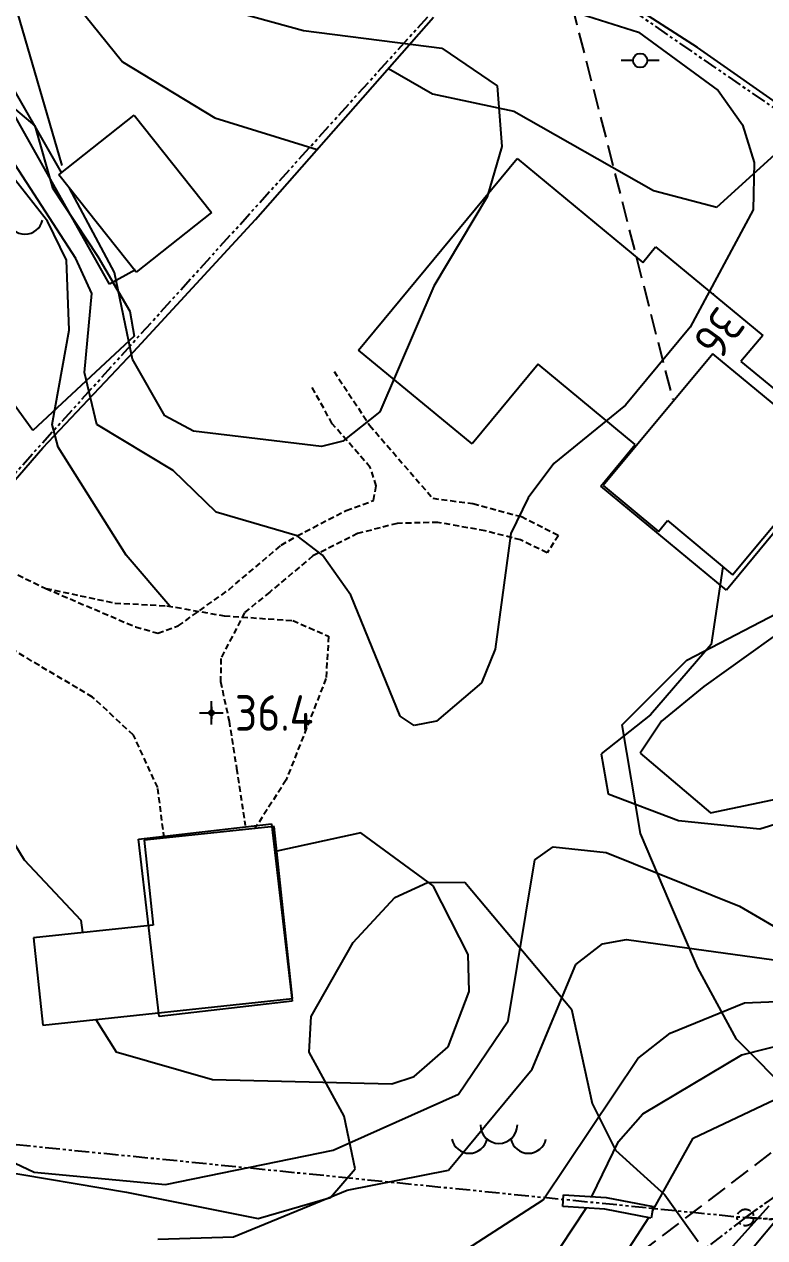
# Model space of a CAD drawing. Header units: metres. Extents: x 139929 to 142176, y 6401995 to 6404420.
# Drawn here: x 140550.2 to 140581.7, y 6402327.8 to 6402379.3 of the extents above; entities that cross this region are included whole.
import ezdxf
from ezdxf.enums import TextEntityAlignment as Align

# ---------------------------------------------------------------- set-up
doc = ezdxf.new("R2010")
doc.units = ezdxf.units.M
doc.header["$LTSCALE"] = 0.5
for name, pattern in [('DASHED', [0.75, 0.5, -0.25]), ('DGN Style 3', [2.464518, 1.76037, -0.704148]), ('HAECK', [0]), ('PHANTOM', [2.5, 1.25, -0.25, 0.25, -0.25, 0.25, -0.25])]:
    doc.linetypes.add(name, pattern=pattern)
doc.layers.get('0').update_dxf_attribs({"color": 1})
doc.layers.add('LM_GRÄNSPUNKT_TEXT_NY', color=94, linetype='Continuous', lineweight=25)
for name, color, linetype in [('M-BEF-BELYSNINGSSTOLPE', 4, 'Continuous'), ('M-BEF-BYGGNAD', 3, 'Continuous'), ('M-BEF-HÄCK', 7, 'Continuous'), ('M-BEF-MARKLINJE', 4, 'Continuous'), ('M-BEF-MUR', 4, 'Continuous'), ('M-BEF-NIVÅ', 4, 'Continuous'), ('M-BEF-NIVÅKURVA-PRIMÄR-0.5M', 12, 'Continuous'), ('M-BEF-NIVÅKURVA-PRIMÄR-1.0M', 12, 'Continuous'), ('M-BEF-STAKET', 4, 'STAKET'), ('M-BEF-TELE-INFO', 4, 'Continuous'), ('M-BEF-VÄGKANT', 1, 'DASHED'), ('M-BEF-VÄGKANTSTÖD', 1, 'Continuous'), ('M-GR-FASTIGHETSGRÄNS', 3, 'PHANTOM')]:
    doc.layers.add(name, color=color, linetype=linetype)
doc.styles.add('ISO', font='iso.shx', dxfattribs={"height": 2.5})
doc.styles.add('ITALICC', font='italicc', dxfattribs={"oblique": 10})
doc.linetypes.add('STAKET', pattern='A,7,[134,morastr.shx,S=0.8,R=0,X=0,Y=0],0.6,[134,morastr.shx,S=0.8,R=0,X=0,Y=0],1', length=8.6)

# ---------------------------------------------------------------- blocks, each defined once
blk = doc.blocks.new('PRI_L_ALLM')
for points in [[(-0.3, 0, 0), (-0.8, 0, 0)], [(0.8, 0, 0), (0.3, 0, 0)]]:
    blk.add_polyline3d(points)
blk.add_circle((0, 0), 0.3)
blk = doc.blocks.new('PRI_M_BERG')
for centre, radius, start, end in [((0, 0.867), 0.784, 180, 0), ((-1.252, 0.43), 0.765, 192.2902, 347.7098), ((1.252, 0.43), 0.765, 192.2902, 347.7098)]:
    blk.add_arc(centre, radius, start, end)
blk = doc.blocks.new('PRI_NIVÅ_HÖJDPUNKT_ISM')
at = {"color": 7}
for p, q in [((-0.25, 0), (0.25, 0)), ((0, 0.25), (0, -0.25))]:
    blk.add_line(p, q, dxfattribs=at)
blk = doc.blocks.new('LIGGARPUNKT')
blk.add_circle((0, 0), 0.35)
at = {"layer": 'LM_GRÄNSPUNKT_TEXT_NY', "style": 'ITALICC', "oblique": 10}
blk.add_attdef('PUNKTBETECKNING', (0.5, -0.35), '', height=0.7, dxfattribs=at)
blk = doc.blocks.new('SPWDEF')
at = {"color": 0, "linetype": 'Continuous'}
for p, q in [((-1, 0), (1, 0)), ((0, -1), (0, 1))]:
    blk.add_line(p, q, dxfattribs=at)
blk.add_circle((0, 0), 0.2)
blk = doc.blocks.new('PRI_NIVÅ_HÖJDPKT')
at = {"color": 0, "linetype": 'Continuous', "lineweight": -3}
blk.add_circle((183, 184), 0.0005, dxfattribs=at)

msp = doc.modelspace()

# ---------------------------------------------------------------- linework, layer by layer
at = {"layer": 'M-BEF-BYGGNAD'}
for p, q in [((140551.697, 6402372.891), (140554.897, 6402375.422)), ((140551.697, 6402372.891), (140554.897, 6402375.422)), ((140554.897, 6402375.422), (140558.175, 6402371.279)), ((140554.897, 6402375.422), (140558.175, 6402371.279)), ((140564.423, 6402365.448), (140571.151, 6402373.583)), ((140571.151, 6402373.583), (140576.487, 6402369.171)), ((140554.975, 6402368.748), (140551.697, 6402372.891)), ((140554.975, 6402368.748), (140551.697, 6402372.891)), ((140558.175, 6402371.279), (140554.975, 6402368.748)), ((140558.175, 6402371.279), (140554.975, 6402368.748)), ((140576.487, 6402369.171), (140577.031, 6402369.829)), ((140577.031, 6402369.829), (140581.573, 6402366.073)), ((140581.573, 6402366.073), (140580.652, 6402364.959)), ((140569.236, 6402361.468), (140564.423, 6402365.448)), ((140572.039, 6402364.857), (140569.236, 6402361.468)), ((140576.166, 6402361.444), (140572.039, 6402364.857)), ((140579.462, 6402365.295), (140574.809, 6402359.7)), ((140584.569, 6402361.049), (140579.462, 6402365.295)), ((140580.652, 6402364.959), (140585.047, 6402361.325)), ((140574.705, 6402359.678), (140576.166, 6402361.444)), ((140585.047, 6402361.325), (140580.038, 6402355.268)), ((140580.299, 6402355.915), (140584.569, 6402361.049)), ((140580.038, 6402355.268), (140574.705, 6402359.678)), ((140574.809, 6402359.7), (140577.152, 6402357.752)), ((140577.152, 6402357.752), (140577.536, 6402358.213)), ((140577.536, 6402358.213), (140580.299, 6402355.915)), ((140555.077, 6402344.691), (140560.724, 6402345.354)), ((140560.724, 6402345.354), (140561.607, 6402337.83)), ((140560.837, 6402345.239), (140555.32, 6402344.649)), ((140561.616, 6402337.943), (140560.837, 6402345.239)), ((140555.96, 6402337.167), (140555.077, 6402344.691)), ((140555.32, 6402344.649), (140555.704, 6402341.052)), ((140555.704, 6402341.052), (140550.626, 6402340.508)), ((140550.626, 6402340.508), (140551.022, 6402336.809)), ((140551.022, 6402336.809), (140561.616, 6402337.943)), ((140561.607, 6402337.83), (140555.96, 6402337.167))]:
    msp.add_line(p, q, dxfattribs=at)
at = {"layer": 'M-BEF-HÄCK', "color": 1, "linetype": 'HAECK', "lineweight": -3}
for p, q in [((140578.803, 6402378.291), (140570.894, 6402383.37)), ((140586.017, 6402373.239), (140578.803, 6402378.291))]:
    msp.add_line(p, q, dxfattribs=at)
at = {"layer": 'M-BEF-HÄCK', "lineweight": -3}
for p, q in [((140578.803, 6402378.291), (140570.894, 6402383.37)), ((140586.017, 6402373.239), (140578.803, 6402378.291))]:
    msp.add_line(p, q, dxfattribs=at)
at = {"layer": 'M-BEF-MARKLINJE'}
for p, q in [((140551.624, 6402381.13, 35.287), (140554.397, 6402377.678, 35.415)), ((140554.397, 6402377.678, 35.415), (140558.323, 6402375.309, 35.387)), ((140565.689, 6402377.399, 35.458), (140567.557, 6402376.315, 35.549)), ((140548.726, 6402376.608, 35.404), (140550.687, 6402374.958, 35.29)), ((140567.557, 6402376.315, 35.549), (140571.012, 6402375.587, 35.648)), ((140558.323, 6402375.309, 35.387), (140562.663, 6402373.966, 35.358)), ((140571.012, 6402375.587, 35.648), (140576.938, 6402372.225, 35.975)), ((140550.687, 6402374.958, 35.29), (140551.429, 6402372.335, 35.404)), ((140579.625, 6402371.51, 35.932), (140583.478, 6402375.017, 36.359)), ((140551.429, 6402372.335, 35.404), (140553.352, 6402369.416, 35.418)), ((140576.938, 6402372.225, 35.975), (140579.625, 6402371.51, 35.932)), ((140553.352, 6402369.416, 35.418), (140554.71, 6402367.104, 35.418)), ((140554.71, 6402367.104, 35.418), (140554.898, 6402366.032, 35.375)), ((140554.898, 6402366.032, 35.375), (140550.589, 6402362.034, 36.555)), ((140550.589, 6402362.034, 36.555), (140548.292, 6402365.204, 36.683)), ((140578.358, 6402352.297, 36.538), (140585.466, 6402355.989, 36.936)), ((140575.615, 6402349.548, 36.282), (140578.358, 6402352.297, 36.538)), ((140576.387, 6402344.943, 36.211), (140575.615, 6402349.548, 36.282)), ((140577.628, 6402342.015, 35.742), (140576.387, 6402344.943, 36.211)), ((140565.956, 6402342.22, 36.404), (140567.346, 6402342.856, 36.419)), ((140567.346, 6402342.856, 36.419), (140568.929, 6402342.871, 36.092)), ((140568.929, 6402342.871, 36.092), (140573.465, 6402337.482, 35.111)), ((140564.191, 6402340.31, 36.333), (140565.956, 6402342.22, 36.404)), ((140578.814, 6402339.234, 35.316), (140577.628, 6402342.015, 35.742)), ((140562.414, 6402337.175, 36.291), (140564.191, 6402340.31, 36.333)), ((140580.461, 6402336.215, 33.809), (140578.814, 6402339.234, 35.316)), ((140562.323, 6402335.656, 36.234), (140562.414, 6402337.175, 36.291)), ((140573.465, 6402337.482, 35.111), (140574.331, 6402333.48, 34.045)), ((140583.133, 6402333.51, 32.999), (140580.461, 6402336.215, 33.809)), ((140563.812, 6402332.942, 35.992), (140562.323, 6402335.656, 36.234)), ((140574.331, 6402333.48, 34.045), (140575.328, 6402331.504, 33.619)), ((140564.271, 6402330.714, 35.694), (140563.812, 6402332.942, 35.992)), ((140575.328, 6402331.504, 33.619), (140577.42, 6402329.609, 32.951)), ((140548.578, 6402330.735, 35.907), (140554.573, 6402329.724, 35.836)), ((140563.236, 6402329.49, 35.523), (140564.271, 6402330.714, 35.694)), ((140554.573, 6402329.724, 35.836), (140560.155, 6402328.603, 35.481)), ((140560.155, 6402328.603, 35.481), (140563.236, 6402329.49, 35.523)), ((140577.42, 6402329.609, 32.951), (140578.834, 6402327.624, 32.496))]:
    msp.add_line(p, q, dxfattribs=at)
at = {"layer": 'M-BEF-MARKLINJE', "lineweight": -3}
for p, q in [((140551.624, 6402381.13), (140554.397, 6402377.678)), ((140554.397, 6402377.678), (140558.323, 6402375.309)), ((140565.689, 6402377.399), (140567.557, 6402376.315)), ((140567.557, 6402376.315), (140571.012, 6402375.587)), ((140558.323, 6402375.309), (140562.663, 6402373.966)), ((140571.012, 6402375.587), (140576.938, 6402372.225)), ((140579.625, 6402371.51), (140583.478, 6402375.017)), ((140576.938, 6402372.225), (140579.625, 6402371.51)), ((140553.98, 6402368.347), (140554.71, 6402367.104)), ((140554.71, 6402367.104), (140554.898, 6402366.032)), ((140554.898, 6402366.032), (140550.589, 6402362.034)), ((140550.589, 6402362.034), (140548.292, 6402365.204)), ((140578.358, 6402352.297), (140585.466, 6402355.989)), ((140575.615, 6402349.548), (140578.358, 6402352.297)), ((140576.387, 6402344.943), (140575.615, 6402349.548)), ((140577.628, 6402342.015), (140576.387, 6402344.943)), ((140565.956, 6402342.22), (140567.346, 6402342.856)), ((140567.346, 6402342.856), (140568.929, 6402342.871)), ((140568.929, 6402342.871), (140573.465, 6402337.482)), ((140564.191, 6402340.31), (140565.956, 6402342.22)), ((140578.814, 6402339.234), (140577.628, 6402342.015)), ((140562.414, 6402337.175), (140564.191, 6402340.31)), ((140580.461, 6402336.215), (140578.814, 6402339.234)), ((140562.323, 6402335.656), (140562.414, 6402337.175)), ((140573.465, 6402337.482), (140574.331, 6402333.48)), ((140583.133, 6402333.51), (140580.461, 6402336.215)), ((140563.812, 6402332.942), (140562.323, 6402335.656)), ((140574.331, 6402333.48), (140575.328, 6402331.504)), ((140564.271, 6402330.714), (140563.812, 6402332.942)), ((140575.328, 6402331.504), (140577.42, 6402329.609)), ((140548.578, 6402330.735), (140554.573, 6402329.724)), ((140563.236, 6402329.49), (140564.271, 6402330.714)), ((140554.573, 6402329.724), (140560.155, 6402328.603)), ((140560.155, 6402328.603), (140563.236, 6402329.49)), ((140577.42, 6402329.609), (140578.834, 6402327.624))]:
    msp.add_line(p, q, dxfattribs=at)
at = {"layer": 'M-BEF-MUR'}
for p, q in [((140573.084, 6402329.111), (140573.116, 6402329.609)), ((140573.116, 6402329.609), (140574.934, 6402329.492)), ((140574.934, 6402329.492), (140576.931, 6402329.113)), ((140574.871, 6402328.994), (140573.084, 6402329.111)), ((140576.838, 6402328.622), (140574.871, 6402328.994)), ((140576.931, 6402329.113), (140576.838, 6402328.622))]:
    msp.add_line(p, q, dxfattribs=at)
at = {"layer": 'M-BEF-MUR', "lineweight": -3}
for p, q in [((140573.084, 6402329.111), (140573.116, 6402329.609)), ((140573.116, 6402329.609), (140574.934, 6402329.492)), ((140574.934, 6402329.492), (140576.931, 6402329.113)), ((140574.871, 6402328.994), (140573.084, 6402329.111)), ((140576.838, 6402328.622), (140574.871, 6402328.994)), ((140576.931, 6402329.113), (140576.838, 6402328.622))]:
    msp.add_line(p, q, dxfattribs=at)
at = {"layer": 'M-BEF-NIVÅKURVA-PRIMÄR-0.5M', "linetype": 'Continuous', "lineweight": -3}
for p, q in [((140552.059, 6402381.773, 35.5), (140562.08, 6402379.013, 35.5)), ((140562.08, 6402379.013, 35.5), (140567.953, 6402378.264, 35.5)), ((140567.953, 6402378.264, 35.5), (140570.309, 6402376.664, 35.5)), ((140551.806, 6402372.977, 35.5), (140549.225, 6402377.515, 35.5)), ((140570.309, 6402376.664, 35.5), (140570.507, 6402374.085, 35.5)), ((140551.223, 6402370.913, 36.5), (140548.451, 6402374.424, 36.5)), ((140570.507, 6402374.085, 35.5), (140569.886, 6402371.95, 35.5)), ((140554.06, 6402368.735, 35.5), (140552.153, 6402372.314, 35.5)), ((140569.886, 6402371.95, 35.5), (140567.618, 6402368.156, 35.5)), ((140552.023, 6402369.258, 36.5), (140551.223, 6402370.913, 36.5)), ((140552.144, 6402366.298, 36.5), (140552.023, 6402369.258, 36.5)), ((140554.83, 6402365.067, 35.5), (140554.06, 6402368.735, 35.5)), ((140567.618, 6402368.156, 35.5), (140565.323, 6402362.831, 35.5)), ((140551.413, 6402362.291, 36.5), (140552.144, 6402366.298, 36.5)), ((140556.205, 6402362.661, 35.5), (140554.83, 6402365.067, 35.5)), ((140565.323, 6402362.831, 35.5), (140563.76, 6402361.577, 35.5)), ((140551.667, 6402361.328, 36.5), (140551.413, 6402362.291, 36.5)), ((140557.409, 6402362.001, 35.5), (140556.205, 6402362.661, 35.5)), ((140562.852, 6402361.355, 35.5), (140557.409, 6402362.001, 35.5)), ((140554.556, 6402356.745, 36.5), (140551.667, 6402361.328, 36.5)), ((140563.76, 6402361.577, 35.5), (140562.852, 6402361.355, 35.5)), ((140556.41, 6402354.578, 36.5), (140554.556, 6402356.745, 36.5)), ((140579.886, 6402356.258, 36.5), (140579.384, 6402352.951, 36.5)), ((140579.384, 6402352.951, 36.5), (140576.818, 6402349.969, 36.5)), ((140576.818, 6402349.969, 36.5), (140574.717, 6402348.317, 36.5)), ((140574.717, 6402348.317, 36.5), (140575.013, 6402346.621, 36.5)), ((140581.457, 6402345.136, 36.5), (140589.32, 6402347.577, 36.5)), ((140575.013, 6402346.621, 36.5), (140577.995, 6402345.491, 36.5)), ((140549.001, 6402345.823, 36.5), (140550.232, 6402343.815, 36.5)), ((140577.995, 6402345.491, 36.5), (140581.457, 6402345.136, 36.5)), ((140564.514, 6402344.971, 36.5), (140560.949, 6402344.192, 36.5)), ((140567.591, 6402342.716, 36.5), (140564.514, 6402344.971, 36.5)), ((140550.232, 6402343.815, 36.5), (140552.638, 6402341.266, 36.5)), ((140569.073, 6402339.809, 36.5), (140567.591, 6402342.716, 36.5)), ((140552.638, 6402341.266, 36.5), (140552.699, 6402340.73, 36.5)), ((140573.643, 6402339.373, 35.5), (140574.779, 6402340.249, 35.5)), ((140574.779, 6402340.249, 35.5), (140575.8, 6402340.439, 35.5)), ((140575.8, 6402340.439, 35.5), (140584.932, 6402339.171, 35.5)), ((140569.118, 6402338.239, 36.5), (140569.073, 6402339.809, 36.5)), ((140571.796, 6402334.942, 35.5), (140573.643, 6402339.373, 35.5)), ((140578.625, 6402332.016, 33.5), (140593.758, 6402339.195, 33.5)), ((140568.217, 6402335.891, 36.5), (140569.118, 6402338.239, 36.5)), ((140577.642, 6402336.464, 34.5), (140580.803, 6402337.752, 34.5)), ((140580.803, 6402337.752, 34.5), (140586.065, 6402337.986, 34.5)), ((140553.273, 6402337.05, 36.5), (140554.128, 6402335.672, 36.5)), ((140576.275, 6402335.388, 34.5), (140577.642, 6402336.464, 34.5)), ((140554.128, 6402335.672, 36.5), (140558.221, 6402334.503, 36.5)), ((140566.782, 6402334.622, 36.5), (140568.217, 6402335.891, 36.5)), ((140572.254, 6402329.397, 34.5), (140576.275, 6402335.388, 34.5)), ((140558.221, 6402334.503, 36.5), (140565.83, 6402334.322, 36.5)), ((140565.83, 6402334.322, 36.5), (140566.782, 6402334.622, 36.5)), ((140568.233, 6402330.647, 35.5), (140571.796, 6402334.942, 35.5)), ((140576.893, 6402328.911, 33.5), (140578.625, 6402332.016, 33.5)), ((140577.495, 6402322.985, 32.5), (140584.079, 6402330.859, 32.5)), ((140563.941, 6402329.799, 35.5), (140568.233, 6402330.647, 35.5)), ((140559.118, 6402327.821, 35.5), (140563.941, 6402329.799, 35.5)), ((140565.013, 6402324.73, 34.5), (140572.254, 6402329.397, 34.5)), ((140575.573, 6402326.833, 33.5), (140576.741, 6402328.64, 33.5)), ((140555.895, 6402327.732, 35.5), (140559.118, 6402327.821, 35.5))]:
    msp.add_line(p, q, dxfattribs=at)
at = {"layer": 'M-BEF-NIVÅKURVA-PRIMÄR-1.0M', "linetype": 'Continuous', "lineweight": -3}
for p, q in [((140569.616, 6402381.056, 36), (140576.308, 6402378.936, 36)), ((140576.308, 6402378.936, 36), (140579.68, 6402376.463, 36)), ((140579.68, 6402376.463, 36), (140580.713, 6402375, 36)), ((140552.421, 6402369.331, 36), (140548.096, 6402375.997, 36)), ((140580.713, 6402375, 36), (140581.215, 6402373.409, 36)), ((140581.215, 6402373.409, 36), (140581.164, 6402371.396, 36)), ((140581.164, 6402371.396, 36), (140578.491, 6402366.414, 36)), ((140553.099, 6402367.856, 36), (140552.421, 6402369.331, 36)), ((140552.795, 6402364.492, 36), (140553.099, 6402367.856, 36)), ((140578.491, 6402366.414, 36), (140575.745, 6402363.106, 36)), ((140553.309, 6402362.293, 36), (140552.795, 6402364.492, 36)), ((140575.745, 6402363.106, 36), (140572.703, 6402360.642, 36)), ((140556.552, 6402360.336, 36), (140553.309, 6402362.293, 36)), ((140558.377, 6402358.572, 36), (140556.552, 6402360.336, 36)), ((140572.703, 6402360.642, 36), (140571.616, 6402359.183, 36)), ((140571.616, 6402359.183, 36), (140570.885, 6402357.673, 36)), ((140561.814, 6402357.569, 36), (140558.377, 6402358.572, 36)), ((140570.885, 6402357.673, 36), (140570.221, 6402352.763, 36)), ((140562.894, 6402356.746, 36), (140561.814, 6402357.569, 36)), ((140564.096, 6402355.051, 36), (140562.894, 6402356.746, 36)), ((140566.191, 6402349.912, 36), (140564.096, 6402355.051, 36)), ((140584.208, 6402354.859, 37), (140579.073, 6402351.175, 37)), ((140570.221, 6402352.763, 36), (140569.643, 6402351.334, 36)), ((140569.643, 6402351.334, 36), (140567.735, 6402349.706, 36)), ((140579.073, 6402351.175, 37), (140577.28, 6402349.701, 37)), ((140566.776, 6402349.525, 36), (140566.191, 6402349.912, 36)), ((140567.735, 6402349.706, 36), (140566.776, 6402349.525, 36)), ((140577.28, 6402349.701, 37), (140576.379, 6402348.344, 37)), ((140576.379, 6402348.344, 37), (140579.362, 6402345.816, 37)), ((140579.362, 6402345.816, 37), (140586.062, 6402347.212, 37)), ((140571.898, 6402343.819, 36), (140572.68, 6402344.369, 36)), ((140572.68, 6402344.369, 36), (140574.929, 6402344.129, 36)), ((140570.767, 6402336.992, 36), (140571.898, 6402343.819, 36)), ((140574.929, 6402344.129, 36), (140580.595, 6402341.85, 36)), ((140580.595, 6402341.85, 36), (140584.211, 6402339.739, 36)), ((140568.664, 6402333.879, 36), (140570.767, 6402336.992, 36)), ((140580.695, 6402335.549, 34), (140586.271, 6402336.953, 34)), ((140576.488, 6402333.037, 34), (140580.695, 6402335.549, 34)), ((140563.346, 6402331.497, 36), (140568.664, 6402333.879, 36)), ((140575.457, 6402331.864, 34), (140576.488, 6402333.037, 34)), ((140548.639, 6402331.524, 36), (140550.657, 6402330.561, 36)), ((140556.231, 6402330.038, 36), (140563.346, 6402331.497, 36)), ((140574.324, 6402329.531, 34), (140575.457, 6402331.864, 34)), ((140550.657, 6402330.561, 36), (140556.231, 6402330.038, 36)), ((140572.122, 6402326.089, 34), (140574.087, 6402329.045, 34)), ((140577.611, 6402324.449, 33), (140581.854, 6402329.135, 33))]:
    msp.add_line(p, q, dxfattribs=at)
at = {"layer": 'M-BEF-STAKET', "color": 1, "linetype": 'STAKET', "lineweight": -3}
for p, q in [((140560.04, 6402370.99), (140567.601, 6402379.57)), ((140554.863, 6402365.379), (140560.04, 6402370.99)), ((140551.023, 6402361.298), (140554.863, 6402365.379)), ((140547.961, 6402357.781), (140551.023, 6402361.298))]:
    msp.add_line(p, q, dxfattribs=at)
at = {"layer": 'M-BEF-STAKET', "lineweight": -3}
for p, q in [((140560.04, 6402370.99), (140567.601, 6402379.57)), ((140554.863, 6402365.379), (140560.04, 6402370.99)), ((140551.023, 6402361.298), (140554.863, 6402365.379)), ((140547.961, 6402357.781), (140551.023, 6402361.298))]:
    msp.add_line(p, q, dxfattribs=at)
at = {"layer": 'M-BEF-TELE-INFO', "linetype": 'DGN Style 3'}
for p, q in [((140574.379, 6402325.619), (140652.269, 6402385.095)), ((140573.166, 6402381.301), (140577.755, 6402363.345))]:
    msp.add_line(p, q, dxfattribs=at)
at = {"layer": 'M-BEF-VÄGKANT', "lineweight": -3}
for p, q in [((140563.379, 6402364.544), (140564.888, 6402362.259)), ((140563.304, 6402362.323), (140562.436, 6402363.896)), ((140564.919, 6402360.47), (140563.304, 6402362.323)), ((140564.888, 6402362.259), (140567.569, 6402359.159)), ((140565.166, 6402359.688), (140564.919, 6402360.47)), ((140565.057, 6402359.069), (140565.166, 6402359.688)), ((140567.569, 6402359.159), (140569.278, 6402358.933)), ((140561.814, 6402357.569), (140563.897, 6402358.644)), ((140563.897, 6402358.644), (140565.057, 6402359.069)), ((140569.278, 6402358.933), (140571.33, 6402358.381)), ((140567.791, 6402358.135), (140566.058, 6402358.095)), ((140569.792, 6402357.777), (140567.791, 6402358.135)), ((140571.33, 6402358.381), (140572.907, 6402357.581)), ((140564.382, 6402357.662), (140562.483, 6402356.715)), ((140566.058, 6402358.095), (140564.382, 6402357.662)), ((140571.299, 6402357.392), (140569.792, 6402357.777)), ((140558.91, 6402355.281), (140561.138, 6402357.172)), ((140561.138, 6402357.172), (140561.814, 6402357.569)), ((140572.427, 6402356.85), (140571.299, 6402357.392)), ((140572.907, 6402357.581), (140572.427, 6402356.85)), ((140548.264, 6402356.723), (140551.143, 6402355.335)), ((140562.483, 6402356.715), (140560.648, 6402355.178)), ((140551.143, 6402355.335), (140554.958, 6402353.702)), ((140556.768, 6402353.745), (140558.91, 6402355.281)), ((140560.648, 6402355.178), (140559.581, 6402354.306)), ((140559.581, 6402354.306), (140558.574, 6402352.36)), ((140554.958, 6402353.702), (140555.9, 6402353.439)), ((140555.9, 6402353.439), (140556.768, 6402353.745)), ((140553.129, 6402350.723), (140549.827, 6402352.686)), ((140558.574, 6402352.36), (140558.565, 6402351.382)), ((140558.565, 6402351.382), (140558.922, 6402349.704)), ((140554.862, 6402349.115), (140553.129, 6402350.723)), ((140558.922, 6402349.704), (140559.246, 6402347.695)), ((140555.896, 6402346.894), (140554.862, 6402349.115)), ((140559.246, 6402347.695), (140559.607, 6402345.27)), ((140556.171, 6402344.74), (140555.896, 6402346.894))]:
    msp.add_line(p, q, dxfattribs=at)
at = {"layer": 'M-BEF-VÄGKANT'}
for p, q in [((140548.264, 6402356.723), (140551.143, 6402355.335)), ((140551.143, 6402355.335), (140554.084, 6402354.715)), ((140554.084, 6402354.715), (140556.287, 6402354.599)), ((140556.287, 6402354.599), (140558.72, 6402354.175)), ((140558.72, 6402354.175), (140561.628, 6402353.969)), ((140561.628, 6402353.969), (140563.15, 6402353.309)), ((140563.15, 6402353.309), (140563.038, 6402351.51)), ((140553.129, 6402350.723), (140549.827, 6402352.686)), ((140563.038, 6402351.51), (140561.348, 6402347.209)), ((140554.862, 6402349.115), (140553.129, 6402350.723)), ((140555.896, 6402346.894), (140554.862, 6402349.115)), ((140556.171, 6402344.74), (140555.896, 6402346.894)), ((140561.348, 6402347.209), (140560.022, 6402345.153))]:
    msp.add_line(p, q, dxfattribs=at)
at = {"layer": 'M-BEF-VÄGKANTSTÖD', "lineweight": -3}
for p, q in [((140549.459, 6402381.425), (140551.826, 6402373.283)), ((140553.843, 6402368.25), (140548.899, 6402377.043)), ((140554.948, 6402368.853), (140553.843, 6402368.25))]:
    msp.add_line(p, q, dxfattribs=at)
at = {"layer": 'M-GR-FASTIGHETSGRÄNS'}
for p, q in [((140547.649, 6402357.804), (140570.844, 6402383.445)), ((140547.649, 6402357.804), (140570.844, 6402383.445)), ((140570.844, 6402383.445), (140594.925, 6402366.828)), ((140570.844, 6402383.445), (140594.925, 6402366.828)), ((140580.841, 6402328.643), (140592.336, 6402336.875)), ((140592.336, 6402336.875), (140580.841, 6402328.643)), ((140580.841, 6402328.643), (140592.336, 6402336.875)), ((140549.881, 6402331.741), (140580.841, 6402328.643)), ((140549.881, 6402331.741), (140580.841, 6402328.643)), ((140580.841, 6402328.643), (140560.357, 6402312.864)), ((140580.841, 6402328.643), (140560.357, 6402312.864)), ((140580.841, 6402328.643), (140560.357, 6402312.864)), ((140594.003, 6402327.817), (140580.841, 6402328.643)), ((140580.841, 6402328.643), (140594.003, 6402327.817)), ((140594.003, 6402327.817), (140580.841, 6402328.643)), ((140594.003, 6402327.817), (140580.841, 6402328.643))]:
    msp.add_line(p, q, dxfattribs=at)

# ---------------------------------------------------------------- block references
at = {"layer": 'M-BEF-BELYSNINGSSTOLPE'}
msp.add_blockref('PRI_L_ALLM', (140576.373, 6402377.735), dxfattribs=at)
msp.add_blockref('PRI_L_ALLM', (140576.373, 6402377.735), dxfattribs=at)
at = {"layer": 'M-BEF-MARKLINJE'}
for p in [(140549.008, 6402370.7, 37.069), (140549.008, 6402370.7, 37.069), (140570.377, 6402331.704, 35.037), (140570.377, 6402331.704, 35.037)]:
    msp.add_blockref('PRI_M_BERG', p, dxfattribs=at)
at = {"layer": 'M-BEF-NIVÅ', "xscale": 0.5, "yscale": 0.5, "zscale": 0.5}
msp.add_blockref('SPWDEF', (140558.173, 6402350.057), dxfattribs=at)
at = {"layer": 'M-BEF-NIVÅ', "lineweight": -3}
msp.add_blockref('PRI_NIVÅ_HÖJDPUNKT_ISM', (140558.173, 6402350.057), dxfattribs=at)
at = {"layer": 'M-BEF-NIVÅKURVA-PRIMÄR-1.0M', "color": 1, "linetype": 'Continuous', "lineweight": -3, "xscale": 0.001, "yscale": 0.001, "zscale": 0.001}
msp.add_blockref('PRI_NIVÅ_HÖJDPKT', (140579.308, 6402367.652, 36), dxfattribs=at)
at = {"layer": 'M-GR-FASTIGHETSGRÄNS'}
msp.add_blockref('LIGGARPUNKT', (140580.841, 6402328.643), dxfattribs=at)

# ---------------------------------------------------------------- texts
at = {"layer": 'M-BEF-NIVÅ', "style": 'ISO'}
for p in [(140559.173, 6402350.057), (140559.173, 6402350.046)]:
    msp.add_text('36.4', height=1.5, dxfattribs=at).set_placement(p, align=Align.MIDDLE_LEFT)
at = {"layer": 'M-BEF-NIVÅKURVA-PRIMÄR-1.0M', "style": 'ISO'}
msp.add_text('36', height=1.5, rotation=234.009, dxfattribs=at).set_placement((140579.308, 6402367.652), align=Align.BOTTOM_LEFT)

doc.saveas('drawing.dxf')
